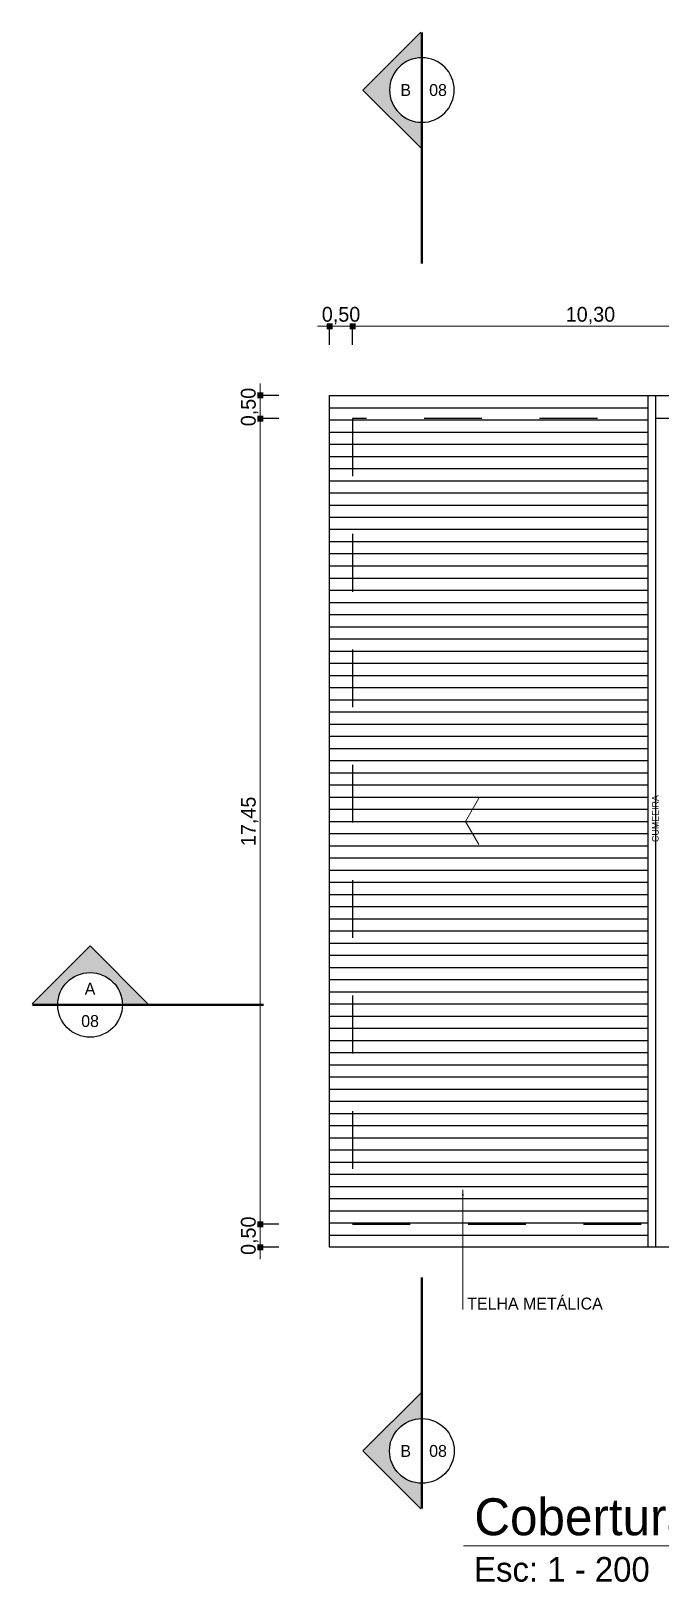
# Model space of a CAD drawing. Header units: millimetres. Extents: x 3006 to 6000, y 1661 to 3774.
# Drawn here: x 3867.77 to 3881.41, y 1660.79 to 1694.39 of the extents above; entities that cross this region are included whole.
import ezdxf
from ezdxf.enums import TextEntityAlignment as Align

# ---------------------------------------------------------------- set-up
doc = ezdxf.new("R2010")
doc.units = ezdxf.units.MM
doc.header["$LTSCALE"] = 10
doc.linetypes.add('TPP2', pattern=[1.6, 1, -0.2, 0, -0.2, 0, -0.2])
doc.linetypes.add('TT3', pattern=[0.25, 0.125, -0.125])
for name, color, linetype, lineweight in [('.15', 150, 'Continuous', 15), ('.25', 70, 'Continuous', 25), ('COTAS', 230, 'Continuous', 15)]:
    doc.layers.add(name, color=color, linetype=linetype, lineweight=lineweight)
for name, color, linetype in [('.20 hachura', 185, 'Continuous'), ('ARQ-PRJ', 8, 'TT3'), ('Escrita', 34, 'Continuous')]:
    doc.layers.add(name, color=color, linetype=linetype)
doc.layers.add('Verde', color=7, linetype='Continuous', true_color=0x136734)
doc.styles.add('Texto Wilian', font='himalaya.ttf')
doc.dimstyles.new('Cota 1-200 Exter WMJ', dxfattribs={"dimtxt": 0.32, "dimasz": 0.13, "dimexe": 0.05, "dimexo": 0.3, "dimgap": 0.03, "dimtad": 1, "dimzin": 1, "dimtxsty": 'Texto Wilian', "dimblk": 'BOXFILLED', "dimcen": 0, "dimclrd": 230, "dimclre": 230, "dimclrt": 104, "dimazin": 0, "dimtfac": 1, "dimtix": 1, "dimtmove": 0, "dimatfit": 3, "dimfxl": 0.4, "dimfxlon": 1, "dimlwd": 20, "dimarcsym": 2})

# ---------------------------------------------------------------- blocks, each defined once
blk = doc.blocks.new('W-CORTE')
at = {"layer": '.25'}
blk.add_hatch(color=256, dxfattribs=at).paths.add_polyline_path([(-3.759, 1.278), (-5.012, 0.025), (-4.459, 0.025, -0.964901), (-3.059, 0.025), (-2.506, 0.025)])
for p, q in [((-3.759, 1.278), (-5.012, 0.025)), ((-2.506, 0.025), (-3.759, 1.278))]:
    blk.add_line(p, q, dxfattribs=at)
at = {"layer": '.25', "const_width": 0.05}
blk.add_lwpolyline([(-2.506, 0), (-5.012, 0)], dxfattribs=at)
at = {"layer": '.25', "linetype": 'TPP2', "const_width": 0.05}
blk.add_lwpolyline([(-2.506, 0), (0, 0)], dxfattribs=at)
at = {"layer": '.25'}
blk.add_circle((-3.759, 0), 0.7, dxfattribs=at)
blk = doc.blocks.new('_BoxFilled')
at = {"color": 0, "linetype": 'ByBlock', "lineweight": -2}
blk.add_line((-0.5, 0), (-1, 0), dxfattribs=at)
at = {"color": 0, "linetype": 'ByBlock'}
blk.add_solid([(-0.5, 0.5), (0.5, 0.5), (-0.5, -0.5), (0.5, -0.5)], dxfattribs=at)
blk = doc.blocks.new('*D616')
at = {"layer": 'COTAS', "color": 230, "linetype": 'Continuous', "lineweight": 20, "ltscale": 10, "transparency": 16777216}
for p, q in [((3874.107, 1687.994), (3873.977, 1687.994)), ((3874.237, 1687.994), (3874.737, 1687.994)), ((3874.867, 1687.994), (3874.997, 1687.994))]:
    blk.add_line(p, q, dxfattribs=at)
at = {"layer": 'COTAS', "color": 230, "lineweight": -2, "ltscale": 10, "transparency": 16777216}
for p, q in [((3874.237, 1687.594), (3874.237, 1688.044)), ((3874.737, 1687.594), (3874.737, 1688.044))]:
    blk.add_line(p, q, dxfattribs=at)
at = {"layer": 'Defpoints', "color": 0, "ltscale": 10, "transparency": 16777216}
for p in [(3874.737, 1687.994), (3874.237, 1686.494), (3874.737, 1686.494)]:
    blk.add_point(p, dxfattribs=at)
at = {"layer": 'COTAS', "color": 230, "lineweight": 20, "ltscale": 10, "transparency": 16777216, "xscale": 0.13, "yscale": 0.13, "zscale": 0.13}
blk.add_blockref('_BoxFilled', (3874.237, 1687.994), dxfattribs=at)
at = {"layer": 'COTAS', "color": 230, "lineweight": 20, "ltscale": 10, "transparency": 16777216, "xscale": 0.13, "yscale": 0.13, "zscale": 0.13, "rotation": 180}
blk.add_blockref('_BoxFilled', (3874.737, 1687.994), dxfattribs=at)
at = {"layer": 'COTAS', "color": 104, "ltscale": 10, "transparency": 16777216, "insert": (3874.487, 1688.223), "char_height": 0.32, "attachment_point": 5, "style": 'Texto Wilian'}
blk.add_mtext('0,50', dxfattribs=at)
blk = doc.blocks.new('*D617')
at = {"layer": 'COTAS', "color": 230, "lineweight": -2, "ltscale": 10, "transparency": 16777216}
for p, q in [((3874.737, 1687.594), (3874.737, 1688.044)), ((3885.037, 1687.594), (3885.037, 1688.044))]:
    blk.add_line(p, q, dxfattribs=at)
at = {"layer": 'COTAS', "color": 230, "linetype": 'Continuous', "lineweight": 20, "ltscale": 10, "transparency": 16777216}
blk.add_line((3874.867, 1687.994), (3884.907, 1687.994), dxfattribs=at)
at = {"layer": 'Defpoints', "color": 0, "ltscale": 10, "transparency": 16777216}
for p in [(3885.037, 1687.994), (3874.737, 1686.494), (3885.037, 1686.494)]:
    blk.add_point(p, dxfattribs=at)
at = {"layer": 'COTAS', "color": 230, "lineweight": 20, "ltscale": 10, "transparency": 16777216, "xscale": 0.13, "yscale": 0.13, "zscale": 0.13, "rotation": 180}
blk.add_blockref('_BoxFilled', (3874.737, 1687.994), dxfattribs=at)
at = {"layer": 'COTAS', "color": 230, "lineweight": 20, "ltscale": 10, "transparency": 16777216, "xscale": 0.13, "yscale": 0.13, "zscale": 0.13}
blk.add_blockref('_BoxFilled', (3885.037, 1687.994), dxfattribs=at)
at = {"layer": 'COTAS', "color": 104, "ltscale": 10, "transparency": 16777216, "insert": (3879.887, 1688.223), "char_height": 0.32, "attachment_point": 5, "style": 'Texto Wilian'}
blk.add_mtext('10,30', dxfattribs=at)
blk = doc.blocks.new('*D619')
at = {"layer": 'COTAS', "color": 230, "lineweight": -2, "ltscale": 10, "transparency": 16777216}
for p, q in [((3873.137, 1686.494), (3872.687, 1686.494)), ((3873.137, 1685.994), (3872.687, 1685.994))]:
    blk.add_line(p, q, dxfattribs=at)
at = {"layer": 'COTAS', "color": 230, "linetype": 'Continuous', "lineweight": 20, "ltscale": 10, "transparency": 16777216}
for p, q in [((3872.737, 1686.624), (3872.737, 1686.754)), ((3872.737, 1686.494), (3872.737, 1685.994)), ((3872.737, 1685.864), (3872.737, 1685.734))]:
    blk.add_line(p, q, dxfattribs=at)
at = {"layer": 'Defpoints', "color": 0, "ltscale": 10, "transparency": 16777216}
for p in [(3874.237, 1686.494), (3872.737, 1685.994), (3874.237, 1685.994)]:
    blk.add_point(p, dxfattribs=at)
at = {"layer": 'COTAS', "color": 230, "lineweight": 20, "ltscale": 10, "transparency": 16777216, "xscale": 0.13, "yscale": 0.13, "zscale": 0.13}
for p, rotation in [((3872.737, 1686.494), 270), ((3872.737, 1685.994), 90)]:
    blk.add_blockref('_BoxFilled', p, dxfattribs=dict(at, rotation=rotation))
at = {"layer": 'COTAS', "color": 104, "ltscale": 10, "transparency": 16777216, "insert": (3872.508, 1686.244), "char_height": 0.32, "attachment_point": 5, "rotation": 90, "style": 'Texto Wilian'}
blk.add_mtext('0,50', dxfattribs=at)
blk = doc.blocks.new('*D620')
at = {"layer": 'COTAS', "color": 230, "lineweight": -2, "ltscale": 10, "transparency": 16777216}
for p, q in [((3873.137, 1685.994), (3872.687, 1685.994)), ((3873.137, 1668.544), (3872.687, 1668.544))]:
    blk.add_line(p, q, dxfattribs=at)
at = {"layer": 'COTAS', "color": 230, "linetype": 'Continuous', "lineweight": 20, "ltscale": 10, "transparency": 16777216}
blk.add_line((3872.737, 1685.864), (3872.737, 1668.674), dxfattribs=at)
at = {"layer": 'Defpoints', "color": 0, "ltscale": 10, "transparency": 16777216}
for p in [(3874.237, 1685.994), (3872.737, 1668.544), (3874.237, 1668.544)]:
    blk.add_point(p, dxfattribs=at)
at = {"layer": 'COTAS', "color": 230, "lineweight": 20, "ltscale": 10, "transparency": 16777216, "xscale": 0.13, "yscale": 0.13, "zscale": 0.13}
for p, rotation in [((3872.737, 1685.994), 90), ((3872.737, 1668.544), 270)]:
    blk.add_blockref('_BoxFilled', p, dxfattribs=dict(at, rotation=rotation))
at = {"layer": 'COTAS', "color": 104, "ltscale": 10, "transparency": 16777216, "insert": (3872.508, 1677.269), "char_height": 0.32, "attachment_point": 5, "rotation": 90, "style": 'Texto Wilian'}
blk.add_mtext('17,45', dxfattribs=at)
blk = doc.blocks.new('*D615')
at = {"layer": 'COTAS', "color": 230, "linetype": 'Continuous', "lineweight": 20, "ltscale": 10, "transparency": 16777216}
for p, q in [((3872.737, 1668.674), (3872.737, 1668.804)), ((3872.737, 1668.544), (3872.737, 1668.044)), ((3872.737, 1667.914), (3872.737, 1667.784))]:
    blk.add_line(p, q, dxfattribs=at)
at = {"layer": 'COTAS', "color": 230, "lineweight": -2, "ltscale": 10, "transparency": 16777216}
for p, q in [((3873.137, 1668.544), (3872.687, 1668.544)), ((3873.137, 1668.044), (3872.687, 1668.044))]:
    blk.add_line(p, q, dxfattribs=at)
at = {"layer": 'Defpoints', "color": 0, "ltscale": 10, "transparency": 16777216}
for p in [(3874.237, 1668.544), (3872.737, 1668.044), (3874.237, 1668.044)]:
    blk.add_point(p, dxfattribs=at)
at = {"layer": 'COTAS', "color": 230, "lineweight": 20, "ltscale": 10, "transparency": 16777216, "xscale": 0.13, "yscale": 0.13, "zscale": 0.13}
for p, rotation in [((3872.737, 1668.544), 270), ((3872.737, 1668.044), 90)]:
    blk.add_blockref('_BoxFilled', p, dxfattribs=dict(at, rotation=rotation))
at = {"layer": 'COTAS', "color": 104, "ltscale": 10, "transparency": 16777216, "insert": (3872.508, 1668.294), "char_height": 0.32, "attachment_point": 5, "rotation": 90, "style": 'Texto Wilian'}
blk.add_mtext('0,50', dxfattribs=at)

msp = doc.modelspace()

# ---------------------------------------------------------------- linework, layer by layer
at = {"layer": '.15', "color": 150, "lineweight": 15}
for p, q in [((3877.474, 1677.769), (3877.185, 1677.269)), ((3877.185, 1677.269), (3877.474, 1676.769)), ((3877.185, 1677.269), (3878.185, 1677.269))]:
    msp.add_line(p, q, dxfattribs=at)
at = {"layer": '.20 hachura', "color": 185}
for p, q in [((3881.133, 1686.494), (3881.133, 1668.044)), ((3881.296, 1686.494), (3881.296, 1668.044)), ((3874.237, 1686.23), (3881.133, 1686.23)), ((3874.237, 1685.967), (3881.133, 1685.967)), ((3874.237, 1685.703), (3881.133, 1685.703)), ((3874.237, 1685.44), (3881.133, 1685.44)), ((3874.237, 1685.176), (3881.133, 1685.176)), ((3874.237, 1684.913), (3881.133, 1684.913)), ((3874.237, 1684.649), (3881.133, 1684.649)), ((3874.237, 1684.385), (3881.133, 1684.385)), ((3874.237, 1684.122), (3881.133, 1684.122)), ((3874.237, 1683.858), (3881.133, 1683.858)), ((3874.237, 1683.595), (3881.133, 1683.595)), ((3874.237, 1683.331), (3881.133, 1683.331)), ((3874.237, 1683.068), (3881.133, 1683.068)), ((3874.237, 1682.804), (3881.133, 1682.804)), ((3874.237, 1682.54), (3881.133, 1682.54)), ((3874.237, 1682.277), (3881.133, 1682.277)), ((3874.237, 1682.013), (3881.133, 1682.013)), ((3874.237, 1681.75), (3881.133, 1681.75)), ((3874.237, 1681.486), (3881.133, 1681.486)), ((3874.237, 1681.223), (3881.133, 1681.223)), ((3874.237, 1680.959), (3881.133, 1680.959)), ((3874.237, 1680.695), (3881.133, 1680.695)), ((3874.237, 1680.432), (3881.133, 1680.432)), ((3874.237, 1680.168), (3881.133, 1680.168)), ((3874.237, 1679.905), (3881.133, 1679.905)), ((3874.237, 1679.641), (3881.133, 1679.641)), ((3874.237, 1679.378), (3881.133, 1679.378)), ((3874.237, 1679.114), (3881.133, 1679.114)), ((3874.237, 1678.85), (3881.133, 1678.85)), ((3874.237, 1678.587), (3881.133, 1678.587)), ((3874.237, 1678.323), (3881.133, 1678.323)), ((3874.237, 1678.06), (3881.133, 1678.06)), ((3874.237, 1677.796), (3881.133, 1677.796)), ((3874.237, 1677.533), (3881.133, 1677.533)), ((3874.237, 1677.269), (3881.133, 1677.269)), ((3874.237, 1677.005), (3881.133, 1677.005)), ((3874.237, 1676.742), (3881.133, 1676.742)), ((3874.237, 1676.478), (3881.133, 1676.478)), ((3874.237, 1676.215), (3881.133, 1676.215)), ((3874.237, 1675.951), (3881.133, 1675.951)), ((3874.237, 1675.688), (3881.133, 1675.688)), ((3874.237, 1675.424), (3881.133, 1675.424)), ((3874.237, 1675.16), (3881.133, 1675.16)), ((3874.237, 1674.897), (3881.133, 1674.897)), ((3874.237, 1674.633), (3881.133, 1674.633)), ((3874.237, 1674.37), (3881.133, 1674.37)), ((3874.237, 1674.106), (3881.133, 1674.106)), ((3874.237, 1673.843), (3881.133, 1673.843)), ((3874.237, 1673.579), (3881.133, 1673.579)), ((3874.237, 1673.315), (3881.133, 1673.315)), ((3874.237, 1673.052), (3881.133, 1673.052)), ((3874.237, 1672.788), (3881.133, 1672.788)), ((3874.237, 1672.525), (3881.133, 1672.525)), ((3874.237, 1672.261), (3881.133, 1672.261)), ((3874.237, 1671.998), (3881.133, 1671.998)), ((3874.237, 1671.734), (3881.133, 1671.734)), ((3874.237, 1671.47), (3881.133, 1671.47)), ((3874.237, 1671.207), (3881.133, 1671.207)), ((3874.237, 1670.943), (3881.133, 1670.943)), ((3874.237, 1670.68), (3881.133, 1670.68)), ((3874.237, 1670.416), (3881.133, 1670.416)), ((3874.237, 1670.153), (3881.133, 1670.153)), ((3874.237, 1669.889), (3881.133, 1669.889)), ((3874.237, 1669.625), (3881.133, 1669.625)), ((3874.237, 1669.362), (3881.133, 1669.362)), ((3874.237, 1669.098), (3881.133, 1669.098)), ((3874.237, 1668.835), (3881.133, 1668.835)), ((3874.237, 1668.571), (3881.133, 1668.571)), ((3874.237, 1668.308), (3881.133, 1668.308))]:
    msp.add_line(p, q, dxfattribs=at)
at = {"layer": '.25', "color": 70, "lineweight": 25}
msp.add_lwpolyline([(3885.537, 1686.494), (3885.537, 1668.044), (3874.237, 1668.044), (3874.237, 1686.494)], close=True, dxfattribs=at)
at = {"layer": 'ARQ-PRJ'}
msp.add_lwpolyline([(3885.037, 1677.344), (3885.037, 1685.994), (3874.737, 1685.994), (3874.737, 1668.544), (3885.037, 1668.544)], dxfattribs=at)
at = {"layer": 'Verde', "color": 106, "lineweight": 9}
msp.add_line((3877.137, 1661.579), (3889.171, 1661.579), dxfattribs=at)

# ---------------------------------------------------------------- block references
at = {"layer": '.25', "color": 70, "lineweight": 25, "xscale": -1, "rotation": 90}
msp.add_blockref('W-CORTE', (3876.237, 1689.352), dxfattribs=at)
at = {"layer": '.25', "color": 70, "lineweight": 25}
msp.add_blockref('W-CORTE', (3872.811, 1673.294), dxfattribs=at)
at = {"layer": '.25', "color": 70, "lineweight": 25, "rotation": 90}
msp.add_blockref('W-CORTE', (3876.237, 1667.391), dxfattribs=at)

# ---------------------------------------------------------------- texts
at = {"layer": 'Escrita', "style": 'Texto Wilian'}
for s, height, p in [('B', 0.258, (3875.887, 1693.111)), ('08', 0.2582, (3876.587, 1693.111)), ('A', 0.258, (3869.052, 1673.644)), ('08', 0.2582, (3869.052, 1672.944)), ('B', 0.258, (3875.887, 1663.632)), ('08', 0.2582, (3876.587, 1663.632))]:
    msp.add_text(s, height=height, dxfattribs=at).set_placement(p, align=Align.MIDDLE)
msp.add_text('CUMEEIRA', height=0.144, rotation=90, dxfattribs=at).set_placement((3881.364, 1676.821))
msp.add_text('TELHA METÁLICA', height=0.25821, dxfattribs=at).set_placement((3877.219, 1666.695))
at = {"layer": 'Escrita', "attachment_point": 1, "style": 'Texto Wilian'}
for s, insert, char_height, width in [('{\\C50;Cobertura Administração }', (3877.373, 1662.606), 0.8, 19.84348), ('{\\C50;Esc: 1 - 200}', (3877.367, 1661.334), 0.53333, 8.38128)]:
    msp.add_mtext(s, dxfattribs=dict(at, insert=insert, char_height=char_height, width=width))

# ---------------------------------------------------------------- dimensions: what is measured, and where the dimension line sits
at = {"layer": 'COTAS', "ltscale": 10}
for base, p1, p2, picture, middle in [((3874.737, 1687.994), (3874.237, 1686.494), (3874.737, 1686.494), '*D616', (3874.487, 1688.223)), ((3885.037, 1687.994), (3874.737, 1686.494), (3885.037, 1686.494), '*D617', (3879.887, 1688.223))]:
    dim = msp.add_linear_dim(base=base, p1=p1, p2=p2, dimstyle='Cota 1-200 Exter WMJ', dxfattribs=at)
    dim.commit()
    dim.dimension.update_dxf_attribs({"geometry": picture, "text_midpoint": middle})
for base, p1, p2, picture, middle in [((3872.737, 1685.994), (3874.237, 1686.494), (3874.237, 1685.994), '*D619', (3872.508, 1686.244)), ((3872.737, 1668.544), (3874.237, 1685.994), (3874.237, 1668.544), '*D620', (3872.508, 1677.269)), ((3872.737, 1668.044), (3874.237, 1668.544), (3874.237, 1668.044), '*D615', (3872.508, 1668.294))]:
    dim = msp.add_linear_dim(base=base, p1=p1, p2=p2, angle=90, dimstyle='Cota 1-200 Exter WMJ', dxfattribs=at)
    dim.commit()
    dim.dimension.update_dxf_attribs({"geometry": picture, "text_midpoint": middle})

# ---------------------------------------------------------------- leaders
msp.add_leader([(3877.124, 1669.288), (3877.124, 1666.695)], dimstyle='Cota 1-200 Exter WMJ', dxfattribs=at)

doc.saveas('drawing.dxf')
